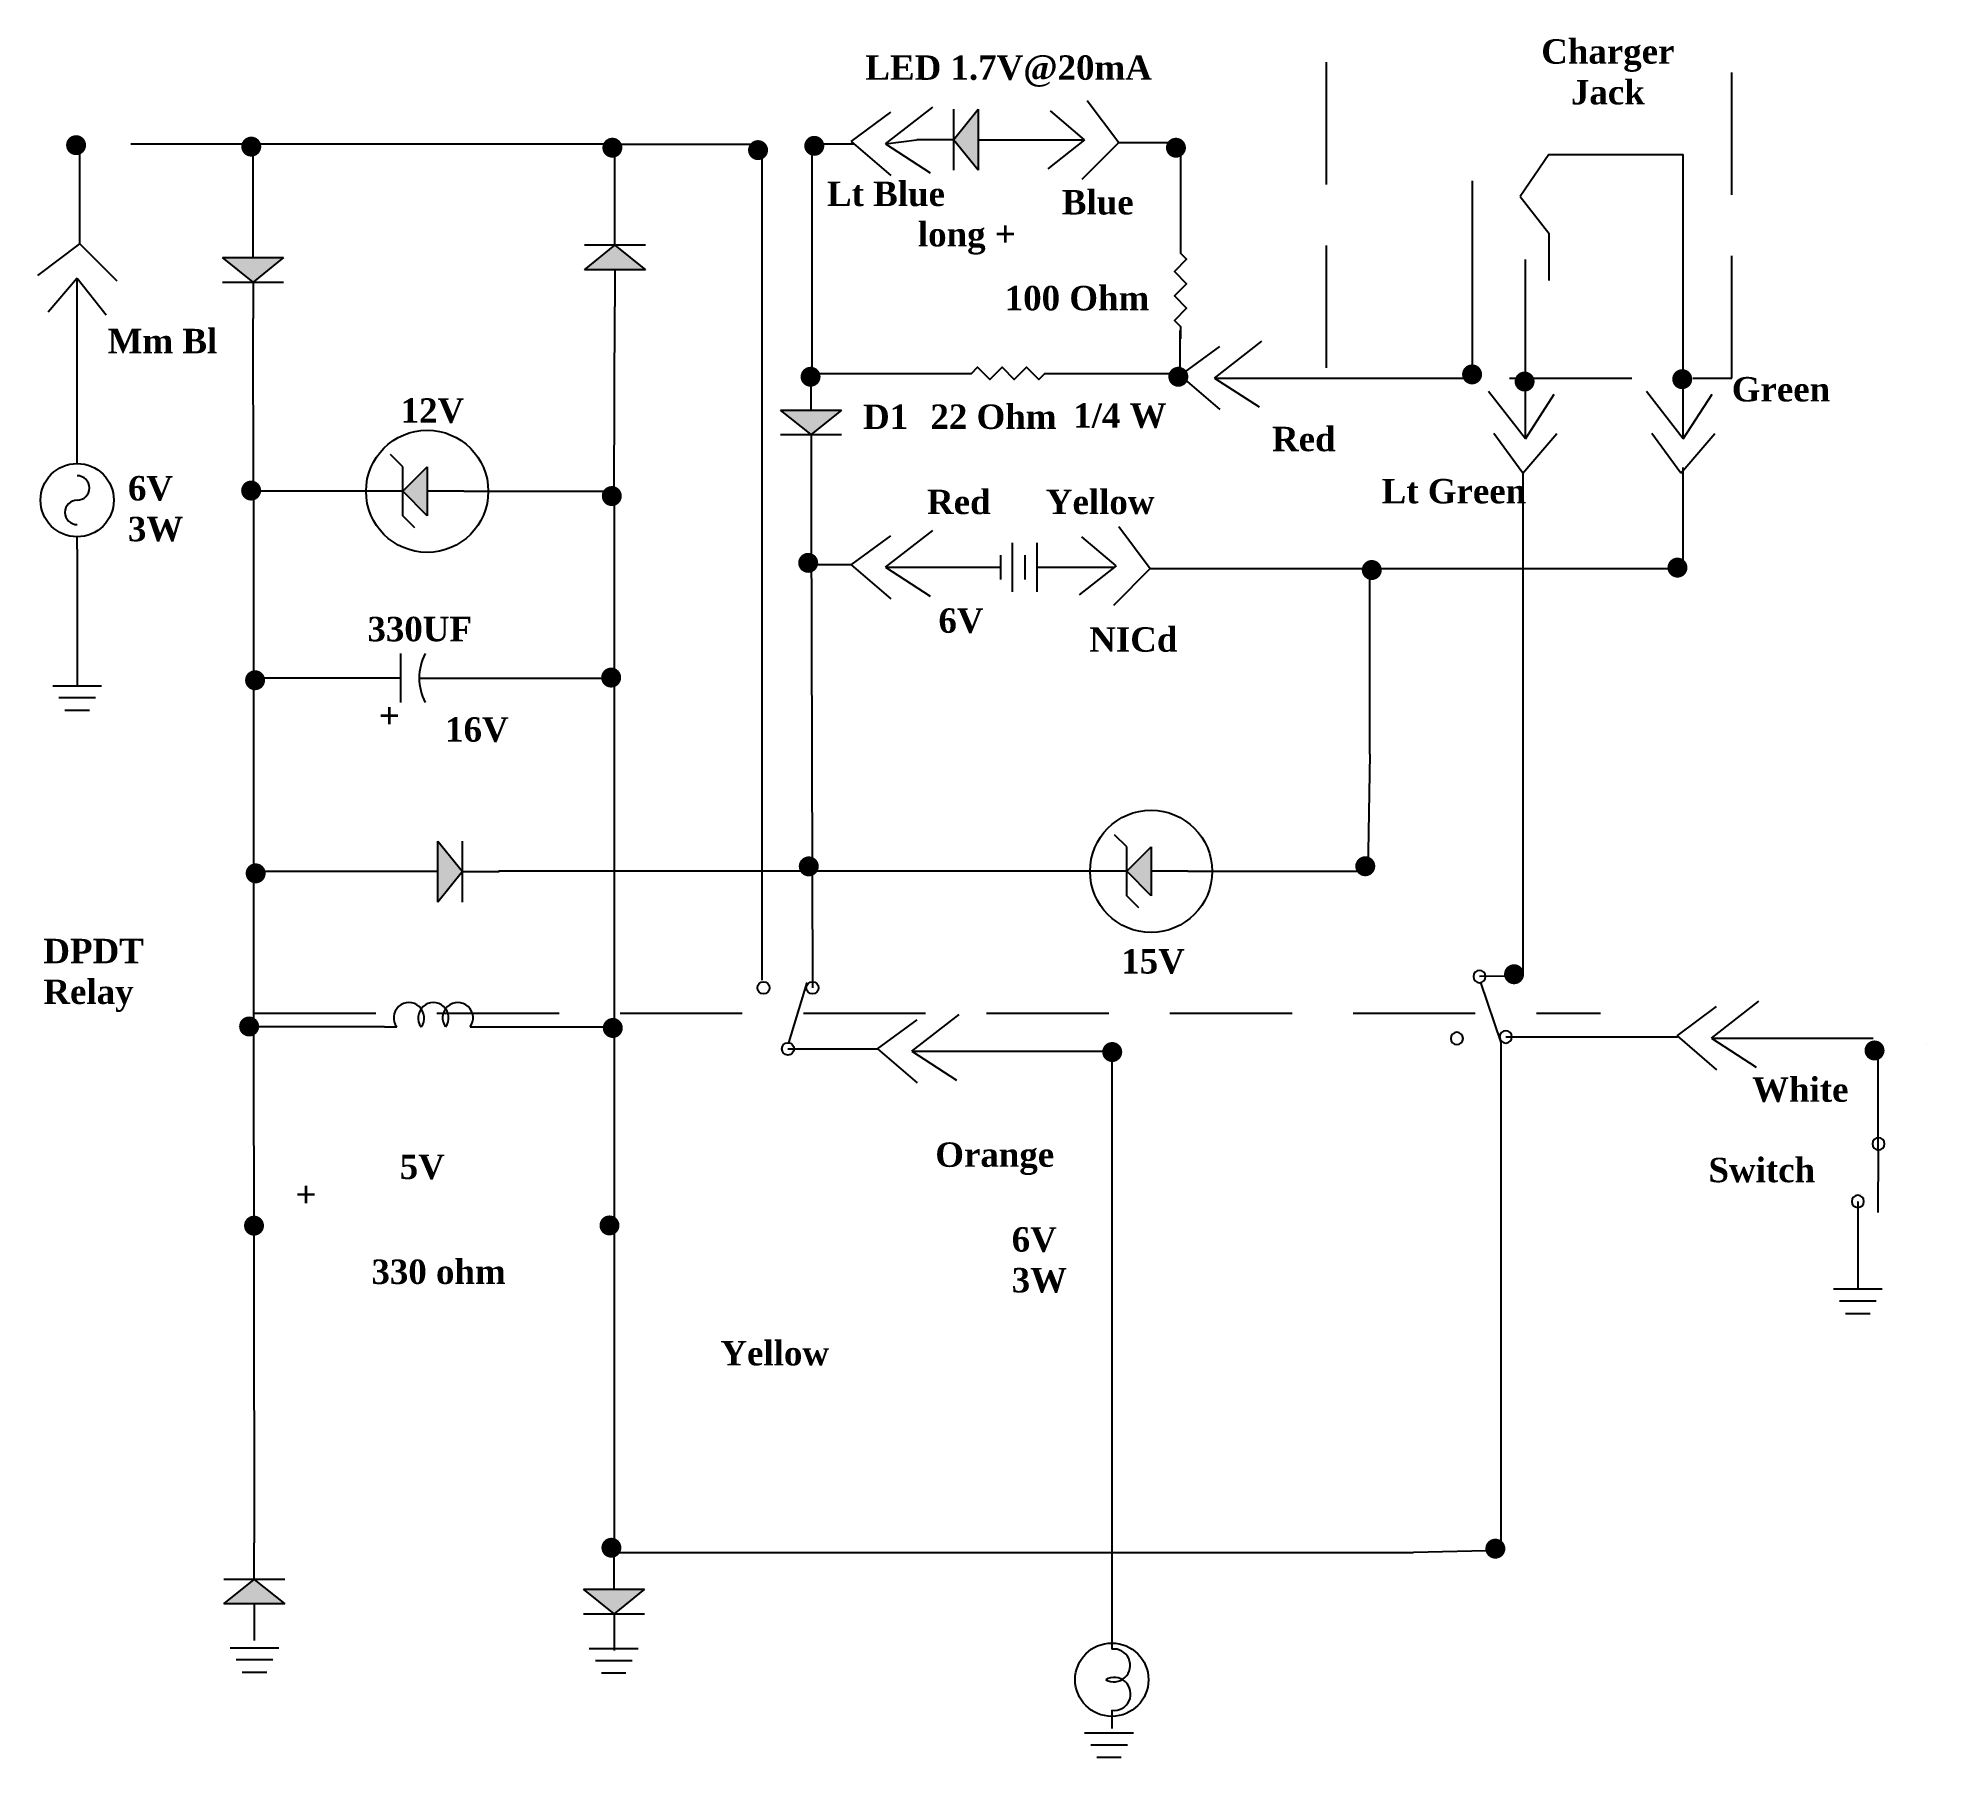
# Model space of a CAD drawing. Header units: inches. Extents: x 67.39 to 75.12, y 32.09 to 39.12.
import ezdxf

# ---------------------------------------------------------------- set-up
doc = ezdxf.new("R2010")
doc.units = ezdxf.units.IN
doc.header["$MEASUREMENT"] = 0
doc.linetypes.add('DASHED', pattern=[0.75, 0.5, -0.25])

# ---------------------------------------------------------------- blocks, each defined once
blk = doc.blocks.new('Diode')
at = {"color": 7}
for p, q in [((0.15, 0.125), (0.25, 0)), ((0.15, -0.125), (0.15, 0.125)), ((0.25, -0.125), (0.25, 0.125)), ((0.15, 0), (0, 0)), ((0.25, 0), (0.15, -0.125)), ((0.25, 0), (0.4, 0))]:
    blk.add_line(p, q, dxfattribs=at)
blk.add_solid([(0.15, -0.125), (0.25, 0), (0.15, 0.125)], dxfattribs=at)
blk = doc.blocks.new('Ground')
at = {"color": 7}
for p, q in [((-0.1, 0), (0.1, 0)), ((0.075, -0.05), (-0.075, -0.05)), ((-0.05, -0.1), (0.05, -0.1))]:
    blk.add_line(p, q, dxfattribs=at)
blk = doc.blocks.new('Diode - Zener')
at = {"color": 7}
for p, q in [((0.15, 0.100001), (0.25, 0)), ((0.15, 0), (0.15, 0.100001)), ((0.2, 0.150001), (0.25, 0.100001)), ((0.25, 0.100001), (0.25, -0.099999)), ((0, 0), (0.15, 0)), ((0.25, 0), (0.15, -0.099999)), ((0.15, -0.099999), (0.15, 0)), ((0.25, 0), (0.4, 0)), ((0.25, -0.099999), (0.3, -0.149999))]:
    blk.add_line(p, q, dxfattribs=at)
blk.add_solid([(0.15, -0.099999), (0.25, 0), (0.15, 0.100001)], dxfattribs=at)
blk = doc.blocks.new('Inductor')
at = {"color": 7}
for p, q in [((0, 0), (0.05, 0)), ((0.35, 0), (0.4, 0))]:
    blk.add_line(p, q, dxfattribs=at)
for centre in [(0.1, 0.0375), (0.2, 0.0375), (0.3, 0.0375)]:
    blk.add_arc(centre, 0.0625, 323.1301, 216.8699, dxfattribs=at)
blk = doc.blocks.new('Generator - AC')
at = {"color": 7}
for p, q in [((0, 0), (0.05, 0)), ((0.35, 0), (0.4, 0))]:
    blk.add_line(p, q, dxfattribs=at)
blk.add_circle((0.2, 0), 0.15, dxfattribs=at)
for centre, start, end in [((0.15, 0), 0, 180), ((0.25, 0), 180, 0)]:
    blk.add_arc(centre, 0.05, start, end, dxfattribs=at)
blk = doc.blocks.new('Capacitor')
at = {"color": 7}
for p, q in [((0.15, -0.1), (0.15, 0.1)), ((0.15, 0), (0, 0)), ((0.225, 0), (0.4, 0))]:
    blk.add_line(p, q, dxfattribs=at)
blk.add_arc((0.4375, 0), 0.2125, 151.9275, 208.0725, dxfattribs=at)
blk = doc.blocks.new('Switch - SPDT')
at = {"color": 7}
blk.add_line((0.024244, -0.003069), (0.27184, -0.078931), dxfattribs=at)
for centre in [(0.25, 0.1), (0, 0), (0.25, -0.1)]:
    blk.add_circle(centre, 0.025, dxfattribs=at)
blk = doc.blocks.new('Lamp - Incandescent')
at = {"color": 7}
for p, q in [((0, 0), (0.075, 0)), ((0.325, 0), (0.4, 0))]:
    blk.add_line(p, q, dxfattribs=at)
blk.add_circle((0.2, 0), 0.15, dxfattribs=at)
for centre, radius, start, end in [((0.141667, 0.008333), 0.067185, 330.2551, 187.125), ((0.258088, 0.009558), 0.067591, 351.8699, 210.75)]:
    blk.add_arc(centre, radius, start, end, dxfattribs=at)
blk = doc.blocks.new('Switch - SPST Open')
at = {"color": 7}
blk.add_line((0.027156, -0.00762), (0.264557, -0.092586), dxfattribs=at)
for centre in [(0, 0), (0.25, 0)]:
    blk.add_circle(centre, 0.025, dxfattribs=at)
blk = doc.blocks.new('Resistor')
at = {"color": 7}
blk.add_lwpolyline([(0, 0), (0.05, 0), (0.075, 0.025), (0.125, -0.025), (0.175, 0.025), (0.225, -0.025), (0.275, 0.025), (0.325, -0.025), (0.35, 0), (0.4, 0)], dxfattribs=at)
blk = doc.blocks.new('Battery')
at = {"color": 7}
for p, q in [((0.175, -0.1), (0.175, 0.1)), ((0.275, -0.1), (0.275, 0.1)), ((0, 0), (0.125, 0)), ((0.125, 0.05), (0.125, -0.05)), ((0.225, 0.05), (0.225, -0.05)), ((0.275, 0), (0.4, 0))]:
    blk.add_line(p, q, dxfattribs=at)

msp = doc.modelspace()

# ---------------------------------------------------------------- hatches: boundary and pattern name
for points in [[(67.5043, 38.6824, 1), (67.5862, 38.6824, 1)], [(68.2212, 38.6764, 1), (68.3031, 38.6764, 1)], [(69.6991, 38.6719, 1), (69.781, 38.6719, 1)], [(70.2953, 38.6621, 1), (70.3772, 38.6621, 1)], [(70.5256, 38.6796, 1), (70.6075, 38.6796, 1)], [(72.0058, 38.6719, 1), (72.0876, 38.6719, 1)], [(70.5104, 37.7347, 1), (70.5922, 37.7347, 1)], [(72.0155, 37.7347, 1), (72.0974, 37.7347, 1)], [(73.2177, 37.7444, 1), (73.2996, 37.7444, 1)], [(73.4328, 37.7151, 1), (73.5146, 37.7151, 1)], [(74.0778, 37.7249, 1), (74.1597, 37.7249, 1)], [(68.2207, 37.269, 1), (68.3026, 37.269, 1)], [(69.6968, 37.2465, 1), (69.7787, 37.2465, 1)], [(70.5006, 36.9732, 1), (70.5825, 36.9732, 1)], [(72.8072, 36.9439, 1), (72.8891, 36.9439, 1)], [(74.0583, 36.9536, 1), (74.1402, 36.9536, 1)], [(68.2368, 36.4929, 1), (68.3187, 36.4929, 1)], [(69.6942, 36.5037, 1), (69.7761, 36.5037, 1)], [(68.2392, 35.7026, 1), (68.3211, 35.7026, 1)], [(70.503, 35.7312, 1), (70.5849, 35.7312, 1)], [(72.7806, 35.7316, 1), (72.8625, 35.7316, 1)], [(73.3895, 35.2897, 1), (73.4714, 35.2897, 1)], [(68.2124, 35.076, 1), (68.2943, 35.076, 1)], [(69.7009, 35.0699, 1), (69.7828, 35.0699, 1)], [(74.8649, 34.9779, 1), (74.9468, 34.9779, 1)], [(71.7449, 34.9715, 1), (71.8268, 34.9715, 1)], [(68.2325, 34.2609, 1), (68.3143, 34.2609, 1)], [(69.6874, 34.2619, 1), (69.7692, 34.2619, 1)], [(69.6952, 32.943, 1), (69.777, 32.943, 1)], [(73.313, 32.9392, 1), (73.3949, 32.9392, 1)]]:
    msp.add_hatch(color=0).paths.add_polyline_path(points)

# ---------------------------------------------------------------- linework, layer by layer
at = {"linetype": 'DASHED'}
for p, q in [((74.3215, 37.7294), (74.3215, 39.034)), ((72.6621, 39.0217), (72.6621, 37.7294)), ((68.2694, 38.6865), (67.5608, 38.6865)), ((67.5608, 38.2783), (67.5608, 38.6865)), ((72.6621, 37.7294), (74.3215, 37.7294)), ((72.095, 35.7109), (72.195, 35.7109)), ((68.2718, 35.1299), (73.7836, 35.1299))]:
    msp.add_line(p, q, dxfattribs=at)
for p, q in [((70.7176, 38.6976), (70.8792, 38.8168)), ((70.8577, 38.6876), (71.0516, 38.8383)), ((71.6725, 38.7042), (71.5326, 38.8224)), ((71.6832, 38.8655), (71.8124, 38.6931)), ((69.7504, 38.6865), (68.2694, 38.6865)), ((68.2694, 38.3724), (68.2694, 38.6865)), ((69.7504, 38.4227), (69.7504, 38.6865)), ((69.7504, 38.6865), (70.3513, 38.6865)), ((70.3513, 38.6865), (70.3513, 35.2649)), ((70.5566, 38.6876), (70.5566, 37.7083)), ((70.5566, 38.6876), (70.729, 38.6876)), ((70.7176, 38.6976), (70.8792, 38.5585)), ((70.8577, 38.6876), (70.9866, 38.7044)), ((70.8577, 38.6876), (71.0408, 38.5692)), ((71.3866, 38.7044), (71.6723, 38.7044)), ((71.6725, 38.7042), (71.5218, 38.5854)), ((71.8124, 38.6931), (71.6617, 38.5423)), ((71.8124, 38.6931), (72.065, 38.6931)), ((72.065, 38.6931), (72.0652, 38.2405)), ((73.5734, 38.6446), (73.4549, 38.4724)), ((73.5734, 38.6446), (74.1231, 38.6446)), ((74.1231, 37.8051), (74.1231, 38.6446)), ((73.261, 37.7294), (73.261, 38.5369)), ((73.4549, 38.4724), (73.5734, 38.3217)), ((67.3884, 38.1491), (67.5608, 38.2783)), ((67.5608, 38.2783), (67.7116, 38.1276)), ((73.5734, 38.3217), (73.5734, 38.128)), ((73.4764, 38.2141), (73.4764, 37.902)), ((67.5497, 38.1383), (67.4315, 37.9984)), ((67.5497, 37.4297), (67.5497, 38.1383)), ((67.5497, 38.1383), (67.6685, 37.9877)), ((68.2718, 37.266), (68.2694, 37.9724)), ((69.7479, 37.266), (69.7504, 38.0227)), ((72.0644, 37.7393), (72.0644, 37.9235)), ((72.2045, 37.7294), (72.3984, 37.8801)), ((73.4764, 37.902), (73.4764, 37.5038)), ((72.0644, 37.7393), (72.226, 37.8585)), ((73.4767, 37.4803), (73.4767, 37.8051)), ((73.4767, 37.8051), (73.4767, 37.8051)), ((74.1231, 37.4803), (74.1231, 37.8051)), ((74.1231, 37.8051), (74.1231, 37.8051)), ((70.5535, 37.7483), (71.16, 37.7483)), ((71.56, 37.7483), (71.894, 37.7483)), ((71.894, 37.7483), (72.065, 37.7483)), ((72.0644, 37.7393), (72.226, 37.6003)), ((72.2045, 37.7294), (72.3876, 37.611)), ((72.2045, 37.7294), (72.636, 37.7294)), ((72.636, 37.7294), (73.261, 37.7294)), ((73.4767, 37.4803), (73.326, 37.6743)), ((73.4767, 37.4803), (73.5951, 37.6635)), ((74.1231, 37.4803), (73.9725, 37.6743)), ((74.1231, 37.4803), (74.2415, 37.6635)), ((73.4667, 37.3403), (73.3476, 37.5019)), ((73.4667, 37.3403), (73.6058, 37.5019)), ((74.1132, 37.3403), (73.994, 37.5019)), ((74.1132, 37.3403), (74.2523, 37.5019)), ((70.5535, 37.3483), (70.5535, 37.1487)), ((74.1229, 36.9497), (74.1229, 37.3639)), ((68.7321, 37.266), (68.2718, 37.266)), ((68.2718, 37.266), (68.2718, 36.4481)), ((69.1321, 37.266), (69.7479, 37.266)), ((69.7479, 37.266), (69.7479, 36.4373)), ((70.5535, 37.1487), (70.5588, 35.2343)), ((70.8577, 36.955), (71.0516, 37.1056)), ((71.8125, 37.1221), (71.9417, 36.9497)), ((67.5497, 37.0297), (67.5497, 36.4703)), ((70.7176, 36.9649), (70.8792, 37.0841)), ((71.8018, 36.9608), (71.6619, 37.079)), ((70.7176, 36.9649), (70.554, 36.9649)), ((70.7176, 36.9649), (70.8792, 36.8258)), ((70.8577, 36.955), (71.0408, 36.8366)), ((70.8577, 36.955), (71.2031, 36.955)), ((71.6031, 36.955), (71.7943, 36.955)), ((71.8018, 36.9608), (71.6511, 36.842)), ((71.9417, 36.9497), (71.791, 36.7989)), ((71.9417, 36.9497), (73.5626, 36.9497)), ((72.8408, 36.1898), (72.8408, 36.9497)), ((73.5626, 36.9497), (74.1229, 36.9497)), ((68.7244, 36.5019), (68.2718, 36.5019)), ((69.1244, 36.5019), (69.7479, 36.5019)), ((68.2718, 36.4481), (68.2718, 35.6575)), ((69.7479, 36.4373), (69.7479, 35.6575)), ((74.238, 35.0284), (74.432, 35.179)), ((70.8254, 34.9843), (70.987, 35.1035)), ((70.9654, 34.9744), (71.1594, 35.125)), ((74.098, 35.0383), (74.2596, 35.1575)), ((74.098, 35.0383), (74.2596, 34.8992)), ((74.238, 35.0284), (74.4212, 34.91)), ((70.4588, 34.9843), (70.8254, 34.9843)), ((70.8254, 34.9843), (70.987, 34.8452)), ((70.9654, 34.9744), (71.1486, 34.856)), ((70.9654, 34.9744), (71.7843, 34.9744)), ((71.7843, 34.9744), (71.7843, 34.338)), ((74.8375, 34.3604), (74.8375, 34.0021))]:
    msp.add_line(p, q)
at = {"linetype": 'ByBlock'}
for p, q in [((73.4667, 37.3403), (73.4667, 35.2825)), ((72.8408, 36.1898), (72.8321, 35.7109)), ((68.8763, 35.7099), (68.2718, 35.7099)), ((69.7479, 35.7109), (69.2744, 35.7109)), ((71.695, 35.7109), (69.7479, 35.7109)), ((72.195, 35.7109), (72.8321, 35.7109)), ((68.2718, 35.6575), (68.2718, 35.1299)), ((69.7479, 35.6575), (69.7479, 35.1363)), ((73.4667, 35.2825), (73.2889, 35.2801)), ((68.2718, 35.1299), (68.2743, 32.9636)), ((69.7479, 35.1363), (69.7472, 32.923)), ((68.8075, 35.0739), (68.2719, 35.0739)), ((69.2075, 35.0739), (69.7479, 35.0739)), ((73.3965, 35.0333), (74.0989, 35.0333)), ((74.238, 35.0284), (74.9006, 35.0284)), ((73.3761, 35.0108), (73.3761, 32.932)), ((74.9202, 34.5675), (74.9202, 34.9701)), ((75.1174, 35.0059), (75.1174, 35.0059)), ((71.7843, 34.338), (71.7843, 32.593)), ((73.3761, 32.932), (73.0196, 32.923)), ((69.7472, 32.923), (73.0196, 32.923))]:
    msp.add_line(p, q, dxfattribs=at)
for centre in [(68.9821, 37.266), (71.945, 35.7109)]:
    msp.add_circle(centre, 0.25)

# ---------------------------------------------------------------- block references
for name, p, rotation in [('Diode', (71.3866, 38.7044), 180), ('Diode', (69.7504, 38.0227), 90), ('Diode', (68.2694, 38.3724), 270), ('Resistor', (72.0652, 38.2905), 270), ('Diode', (70.5535, 37.7483), 270), ('Generator - AC', (67.5497, 37.0297), 90), ('Diode - Zener', (69.1321, 37.266), 180), ('Diode - Zener', (72.095, 35.7109), 180), ('Switch - SPDT', (70.4588, 34.9843), 90), ('Diode', (68.2743, 32.5636), 90), ('Diode', (69.7472, 32.923), 270), ('Lamp - Incandescent', (71.7841, 32.6031), 270)]:
    msp.add_blockref(name, p, dxfattribs=dict(rotation=rotation))
for name, p in [('Resistor', (71.16, 37.7483)), ('Battery', (71.2031, 36.955)), ('Capacitor', (68.7244, 36.5019)), ('Ground', (67.5497, 36.4703)), ('Diode', (68.8763, 35.7099)), ('Inductor', (68.8075, 35.0739)), ('Ground', (74.8375, 34.0021)), ('Ground', (68.2756, 32.5341)), ('Ground', (69.7458, 32.5305)), ('Ground', (71.773, 32.1858))]:
    msp.add_blockref(name, p)
at = {"xscale": -1}
for name, p, rotation in [('Switch - SPDT', (73.2889, 35.2801), 91.74311019304514), ('Switch - SPST Open', (74.9223, 34.5956), 70.18017910027154)]:
    msp.add_blockref(name, p, dxfattribs=dict(at, rotation=rotation))

# ---------------------------------------------------------------- texts
at = {"char_height": 0.1}
for s, insert, width, attachment_point in [('{\\fTimes New Roman|b1|i0|c0|p18;Charger\\PJack}', (73.8143, 39.1158), 0.631302, 2), ('{\\fTimes New Roman|b1|i0|c0|p18;LED 1.7V@20mA}', (70.7756, 39.0498), 1.225653, 1), ('{\\fTimes New Roman|b1|i0|c0|p18;Lt Blue}', (70.6187, 38.5332), 0.631302, 1), ('{\\fTimes New Roman|b1|i0|c0|p18;Blue}', (71.5797, 38.4988), 0.631302, 1), ('{\\fTimes New Roman|b1|i0|c0|p18;long +}', (70.9906, 38.368), 0.631302, 1), ('{\\fTimes New Roman|b1|i0|c0|p18;100 Ohm}', (71.346, 38.1065), 0.631302, 1), ('{\\fTimes New Roman|b1|i0|c0|p18;Mm Bl}', (67.6743, 37.9308), 0.631302, 1), ('{\\fTimes New Roman|b1|i0|c0|p18;Green}', (74.3215, 37.7336), 0.631302, 1), ('{\\fTimes New Roman|b1|i0|c0|p18;12V}', (68.8737, 37.6465), 0.631302, 1), ('{\\fTimes New Roman|b1|i0|c0|p18;D1}', (70.7662, 37.6208), 0.631302, 1), ('{\\fTimes New Roman|b1|i0|c0|p18;22 Ohm}', (71.0418, 37.6212), 0.631302, 1), ('{\\fTimes New Roman|b1|i0|c0|p18;1/4 W}', (71.6263, 37.626), 0.631302, 1), ('{\\fTimes New Roman|b1|i0|c0|p18;Red}', (72.44, 37.5301), 0.631302, 1), ('{\\fTimes New Roman|b1|i0|c0|p18;6V\\P3W}', (67.7575, 37.3284), 0.631302, 1), ('{\\fTimes New Roman|b1|i0|c0|p18;Red}', (71.028, 37.2726), 0.631302, 1), ('{\\fTimes New Roman|b1|i0|c0|p18;Yellow}', (71.5142, 37.2726), 0.631302, 1), ('{\\fTimes New Roman|b1|i0|c0|p18;Lt Green}', (72.8887, 37.3166), 0.631302, 1), ('{\\fTimes New Roman|b1|i0|c0|p18;330UF}', (68.7376, 36.7523), 0.631302, 1), ('{\\fTimes New Roman|b1|i0|c0|p18;6V}', (71.0747, 36.7869), 0.631302, 1), ('{\\fTimes New Roman|b1|i0|c0|p18;NICd}', (71.6918, 36.7096), 0.631302, 1), ('{\\fTimes New Roman|b1|i0|c0|p18;+}', (68.7844, 36.3974), 0.631302, 1), ('{\\fTimes New Roman|b1|i0|c0|p18;16V}', (69.0556, 36.3414), 0.631302, 1), ('{\\fTimes New Roman|b1|i0|c0|p18;DPDT\\PRelay}', (67.4113, 35.4348), 0.631302, 1), ('{\\fTimes New Roman|b1|i0|c0|p18;15V}', (71.8228, 35.3927), 0.631302, 1), ('{\\fTimes New Roman|b1|i0|c0|p18;White}', (74.4049, 34.8678), 0.631302, 1), ('{\\fTimes New Roman|b1|i0|c0|p18;5V}', (68.8698, 34.552), 0.631302, 1), ('{\\fTimes New Roman|b1|i0|c0|p18;Orange}', (71.0617, 34.6017), 0.631302, 1), ('{\\fTimes New Roman|b1|i0|c0|p18;Switch}', (74.2262, 34.5387), 0.631302, 1), ('{\\fTimes New Roman|b1|i0|c0|p18;+}', (68.443, 34.4377), 0.631302, 1), ('{\\fTimes New Roman|b1|i0|c0|p18;6V\\P3W}', (71.3745, 34.2547), 0.631302, 1), ('{\\fTimes New Roman|b1|i0|c0|p18;330 ohm}', (68.754, 34.1224), 0.631302, 1), ('{\\fTimes New Roman|b1|i0|c0|p18;Yellow}', (70.1822, 33.7892), 0.631302, 1)]:
    msp.add_mtext(s, dxfattribs=dict(at, insert=insert, width=width, attachment_point=attachment_point))

doc.saveas('drawing.dxf')
